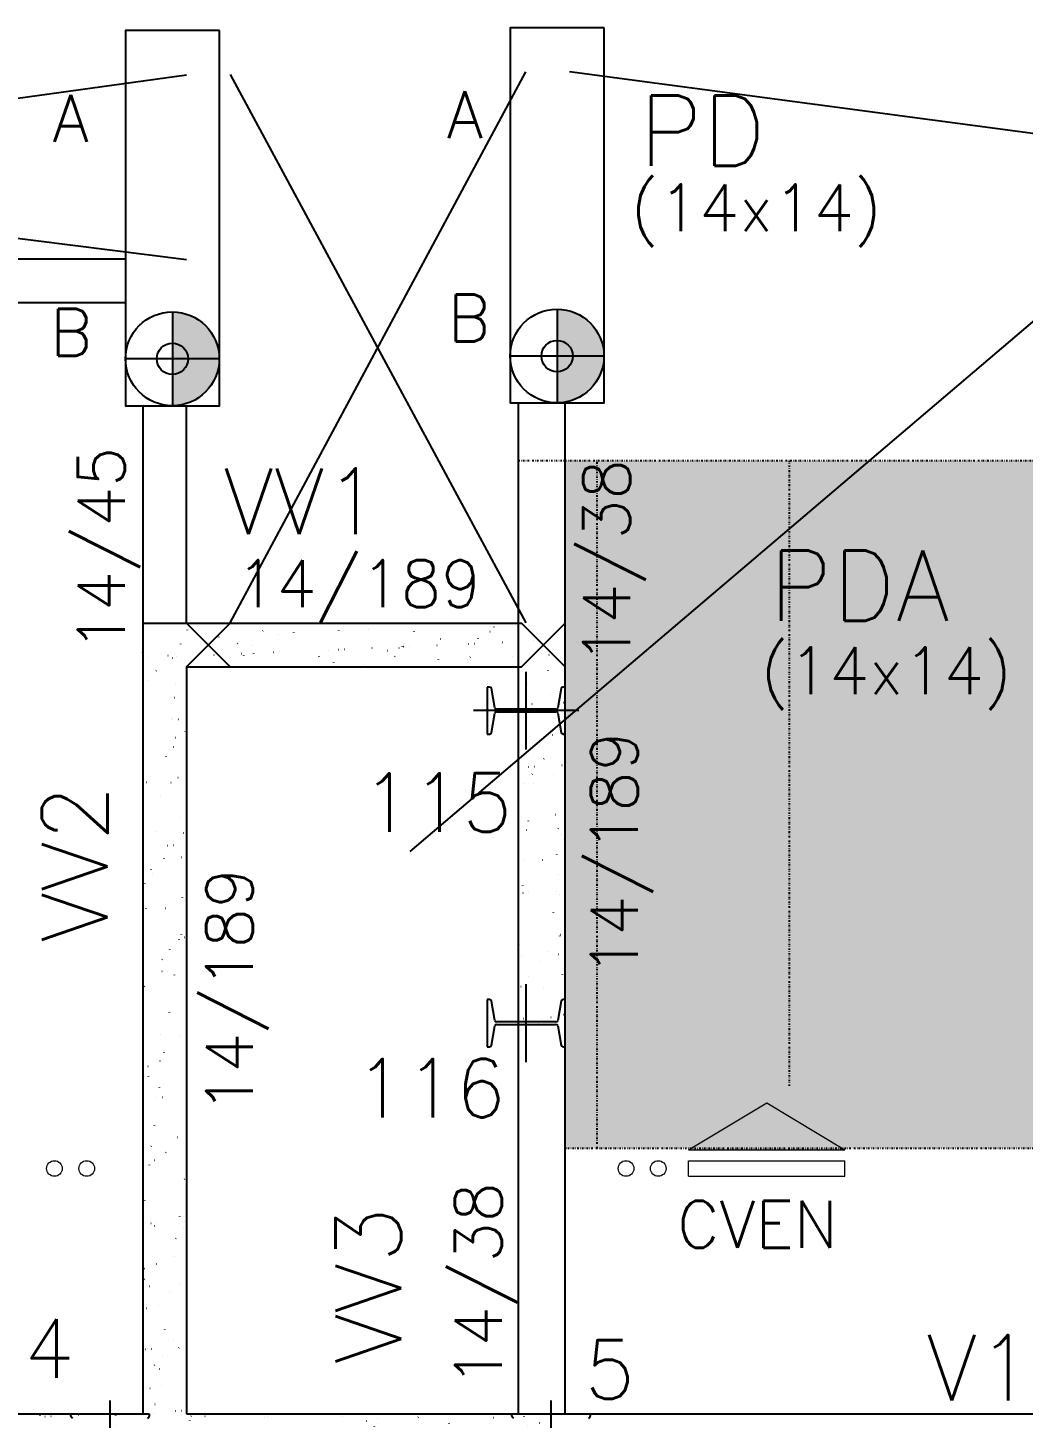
# Model space of a CAD drawing. Extents: x -40810 to 33675, y -2018 to 21213.
# Drawn here: x 15025.6 to 15343.9, y 4077.9 to 4522.7 of the extents above; entities that cross this region are included whole.
import ezdxf

# ---------------------------------------------------------------- set-up
doc = ezdxf.new("R2010")
doc.units = 0
doc.linetypes.add('ESTILO_TQS_0003', pattern=[1.5, 0.5, -0.4, 0.1, -0.5])
doc.layers.get('0').update_dxf_attribs({"color": 1, "lineweight": 9})
for name, color, linetype in [('1', 5, 'Continuous'), ('11', 22, 'Continuous'), ('12', 3, 'Continuous'), ('19', 5, 'Continuous'), ('204', 7, 'ESTILO_TQS_0003'), ('26', 1, 'Continuous'), ('27', 10, 'Continuous'), ('32', 4, 'Continuous'), ('33', 7, 'Continuous'), ('49', 20, 'Continuous'), ('51', 6, 'Continuous'), ('52', 21, 'Continuous'), ('6', 6, 'Continuous'), ('64', 43, 'Continuous'), ('8', 5, 'Continuous'), ('9', 3, 'Continuous')]:
    doc.layers.add(name, color=color, linetype=linetype)
doc.styles.get("Standard").update_dxf_attribs({"font": 'romans.shx', "width": 0.8})

# ---------------------------------------------------------------- blocks, each defined once
blk = doc.blocks.new('_HD9AC76DE2E-002')
for p, q in [((573.610583, 4542.626619), (573.65624, 4542.68612)), ((575.200981, 4542.305863), (575.27591, 4542.309135)), ((577.074197, 4542.38765), (577.149125, 4542.390921)), ((585.915774, 4542.773681), (585.990702, 4542.776953))]:
    blk.add_line(p, q)
blk = doc.blocks.new('_HD9AC76DE2E-003')
for p, q in [((606.447598, 4795.751146), (606.447598, 4795.751146)), ((606.447598, 4795.751146), (606.447598, 4795.751146)), ((606.447598, 4795.751146), (606.447598, 4795.751146)), ((718.76252, 4794.869649), (718.835742, 4794.885882)), ((722.42363, 4795.681298), (722.496852, 4795.697531)), ((620.754846, 4793.820357), (620.800503, 4793.879858)), ((630.818403, 4791.541477), (630.828192, 4791.615836)), ((644.872663, 4793.625618), (644.91832, 4793.685119)), ((649.943876, 4792.503481), (650.017098, 4792.519714)), ((654.73024, 4793.091114), (654.740029, 4793.165472)), ((669.104623, 4793.579633), (669.15028, 4793.639134)), ((678.568656, 4794.083062), (678.578446, 4794.157421)), ((693.22244, 4793.384894), (693.268097, 4793.444396)), ((701.555303, 4791.054901), (701.628525, 4791.071134)), ((713.743807, 4791.146662), (713.753597, 4791.221021)), ((717.454399, 4793.338909), (717.500056, 4793.398411)), ((606.447598, 4786.505635), (606.447598, 4786.505635)), ((606.458208, 4786.586228), (606.467998, 4786.660586)), ((614.499823, 4785.668651), (614.54548, 4785.728153)), ((618.675016, 4789.342697), (618.684805, 4789.417055)), ((627.334154, 4785.831663), (627.409083, 4785.834935)), ((629.20737, 4785.913449), (629.282299, 4785.916721)), ((633.10277, 4788.769898), (633.175992, 4788.786131)), ((636.76388, 4789.581546), (636.837102, 4789.597779)), ((638.048947, 4786.299481), (638.123875, 4786.302753)), ((638.731782, 4785.622666), (638.777439, 4785.682168)), ((641.12878, 4788.746495), (641.174437, 4788.805996)), ((641.978927, 4786.274678), (641.988717, 4786.349037)), ((648.16431, 4786.741127), (648.239239, 4786.744399)), ((650.037525, 4786.822914), (650.112454, 4786.826185)), ((658.879102, 4787.208945), (658.954031, 4787.212217)), ((665.817344, 4787.266627), (665.827133, 4787.340985)), ((668.994465, 4787.650592), (669.069394, 4787.653863)), ((670.867681, 4787.732378), (670.942609, 4787.735649)), ((679.709258, 4788.118409), (679.784186, 4788.121681)), ((684.714197, 4787.321318), (684.787419, 4787.337551)), ((688.375307, 4788.132966), (688.448529, 4788.149199)), ((689.478557, 4788.505771), (689.524214, 4788.565273)), ((689.824621, 4788.560056), (689.899549, 4788.563327)), ((689.83197, 4789.597026), (689.84176, 4789.671385)), ((691.697836, 4788.641842), (691.772765, 4788.645114)), ((700.539413, 4789.027874), (700.614342, 4789.031145)), ((710.654776, 4789.46952), (710.729705, 4789.472791)), ((712.527992, 4789.551306), (712.60292, 4789.554578)), ((721.369568, 4789.937338), (721.444497, 4789.940609)), ((606.447598, 4784.919736), (606.447598, 4784.919736)), ((606.447598, 4784.919736), (606.447598, 4784.919736)), ((606.447598, 4784.919736), (606.447598, 4784.919736)), ((606.447598, 4782.860588), (606.447598, 4782.860588)), ((606.447598, 4782.860588), (606.447598, 4782.860588)), ((606.503999, 4784.922199), (606.578928, 4784.92547)), ((608.377214, 4785.003985), (608.452143, 4785.007257)), ((615.895552, 4784.95515), (615.968775, 4784.971382)), ((617.218791, 4785.390017), (617.29372, 4785.393288)), ((629.584118, 4782.166151), (629.584118, 4782.166151)), ((629.584118, 4782.166151), (629.584118, 4782.166151)), ((629.584118, 4782.166151), (629.584118, 4782.166151)), ((636.079505, 4782.166151), (636.079505, 4782.166151)), ((636.079505, 4782.166151), (636.079505, 4782.166151)), ((641.43803, 4782.166151), (641.43803, 4782.166151)), ((641.43803, 4782.166151), (641.43803, 4782.166151)), ((653.291941, 4782.166151), (653.291941, 4782.166151)), ((653.291941, 4782.166151), (653.291941, 4782.166151)), ((660.34675, 4782.166151), (660.34675, 4782.166151)), ((661.460743, 4782.166151), (661.460743, 4782.166151)), ((661.460743, 4782.166151), (661.460743, 4782.166151)), ((662.849599, 4785.427927), (662.895256, 4785.487429)), ((665.145853, 4782.166151), (665.145853, 4782.166151)), ((667.506979, 4783.50657), (667.580202, 4783.522803)), ((676.999765, 4782.166151), (676.999765, 4782.166151)), ((676.999765, 4782.166151), (676.999765, 4782.166151)), ((676.999765, 4782.166151), (676.999765, 4782.166151)), ((677.080658, 4782.780591), (677.090447, 4782.854949)), ((684.613995, 4782.166151), (684.613995, 4782.166151)), ((684.613995, 4782.166151), (684.613995, 4782.166151)), ((687.081559, 4785.381942), (687.127216, 4785.441444)), ((688.853677, 4782.166151), (688.853677, 4782.166151)), ((688.853677, 4782.166151), (688.853677, 4782.166151)), ((688.853677, 4782.166151), (688.853677, 4782.166151)), ((700.707589, 4782.166151), (700.707589, 4782.166151)), ((700.707589, 4782.166151), (700.707589, 4782.166151)), ((700.992495, 4784.330227), (701.002284, 4784.404586)), ((708.881241, 4782.166151), (708.881241, 4782.166151)), ((711.199375, 4785.187204), (711.245033, 4785.246705)), ((712.561501, 4782.166151), (712.561501, 4782.166151)), ((712.561501, 4782.166151), (712.561501, 4782.166151)), ((719.606292, 4782.166151), (719.606292, 4782.166151)), ((719.606292, 4782.166151), (719.606292, 4782.166151)), ((719.606292, 4782.166151), (719.606292, 4782.166151)), ((724.415413, 4782.166151), (724.415413, 4782.166151)), ((724.830911, 4785.322176), (724.840701, 4785.396534)), ((608.358942, 4777.665699), (608.404599, 4777.725201)), ((610.75594, 4780.789528), (610.801597, 4780.84903)), ((617.010807, 4776.701775), (617.020596, 4776.776133)), ((606.447598, 4775.174788), (606.447598, 4775.174788)), ((606.447598, 4775.174788), (606.447598, 4775.174788)), ((620.27866, 4773.036303), (620.351882, 4773.052536)), ((606.447598, 4769.970031), (606.447598, 4769.970031)), ((606.447598, 4769.970031), (606.447598, 4769.970031)), ((606.447598, 4769.970031), (606.447598, 4769.970031)), ((616.61755, 4772.224655), (616.690772, 4772.240888)), ((606.447598, 4764.815602), (606.447598, 4764.815602)), ((606.447598, 4764.815602), (606.447598, 4764.815602)), ((606.447598, 4764.815602), (606.447598, 4764.815602)), ((615.522808, 4765.399303), (615.532598, 4765.473662)), ((616.046338, 4765.234692), (616.121267, 4765.237963)), ((617.919554, 4765.316478), (617.994482, 4765.31975)), ((616.973437, 4759.412995), (617.046659, 4759.429228)), ((620.080854, 4761.316303), (620.126511, 4761.375805)), ((606.447598, 4757.079473), (606.447598, 4757.079473)), ((606.447598, 4757.079473), (606.447598, 4757.079473)), ((616.336971, 4756.43718), (616.382628, 4756.496682)), ((613.93202, 4753.316069), (613.94181, 4753.390427)), ((613.939973, 4753.313351), (613.98563, 4753.372853)), ((617.695434, 4746.682501), (617.768656, 4746.698734)), ((606.447598, 4744.711467), (606.447598, 4744.711467)), ((606.447598, 4744.188915), (606.447598, 4744.188915)), ((606.447598, 4744.188915), (606.447598, 4744.188915)), ((606.447598, 4744.188915), (606.447598, 4744.188915)), ((606.447598, 4743.549098), (606.447598, 4743.549098)), ((606.631737, 4744.719507), (606.706666, 4744.722778)), ((607.684949, 4745.161646), (607.730606, 4745.221147)), ((615.473314, 4745.105538), (615.548243, 4745.10881)), ((612.267811, 4740.675147), (612.277601, 4740.749505)), ((618.051321, 4733.870841), (618.124543, 4733.887074)), ((606.447598, 4731.298358), (606.447598, 4731.298358)), ((606.447598, 4731.298358), (606.447598, 4731.298358)), ((610.779813, 4729.372676), (610.789602, 4729.447034)), ((619.521004, 4728.961003), (619.566661, 4729.020505)), ((606.447598, 4724.607332), (606.447598, 4724.607332)), ((606.447598, 4724.607332), (606.447598, 4724.607332)), ((606.447598, 4724.607332), (606.447598, 4724.607332)), ((614.300861, 4724.950213), (614.37579, 4724.953485)), ((616.174077, 4725.032), (616.249005, 4725.035271)), ((613.265981, 4720.809298), (613.311638, 4720.868799)), ((618.773318, 4721.140346), (618.846541, 4721.156579)), ((606.447598, 4718.4078), (606.447598, 4718.4078)), ((606.447598, 4718.4078), (606.447598, 4718.4078)), ((606.447598, 4718.4078), (606.447598, 4718.4078)), ((609.189025, 4717.289441), (609.198814, 4717.3638)), ((609.522098, 4715.930175), (609.567755, 4715.989676)), ((606.447598, 4711.923408), (606.447598, 4711.923408)), ((606.447598, 4711.923408), (606.447598, 4711.923408)), ((607.1251, 4712.806346), (607.170757, 4712.865847)), ((619.129205, 4708.328687), (619.202427, 4708.34492)), ((619.741624, 4707.404988), (619.751413, 4707.479346)), ((606.447598, 4705.517242), (606.447598, 4705.517242)), ((606.447598, 4705.517242), (606.447598, 4705.517242)), ((606.447598, 4704.503198), (606.447598, 4704.503198)), ((606.447598, 4704.503198), (606.447598, 4704.503198)), ((607.524816, 4704.648519), (607.534605, 4704.722878)), ((613.727837, 4704.82106), (613.802766, 4704.824331)), ((606.447598, 4696.466235), (606.447598, 4696.466235)), ((606.447598, 4692.626685), (606.447598, 4692.626685)), ((606.447598, 4692.626685), (606.447598, 4692.626685)), ((606.447598, 4692.626685), (606.447598, 4692.626685)), ((618.077415, 4694.764066), (618.087204, 4694.838424)), ((618.847012, 4696.45695), (618.892669, 4696.516451)), ((619.851202, 4695.598192), (619.924425, 4695.614425)), ((612.706131, 4688.453998), (612.751788, 4688.5135)), ((615.103129, 4691.577827), (615.148786, 4691.637328)), ((606.447598, 4684.399063), (606.447598, 4684.399063)), ((606.447598, 4684.399063), (606.447598, 4684.399063)), ((606.447598, 4684.399063), (606.447598, 4684.399063)), ((612.555384, 4684.665735), (612.630313, 4684.669006)), ((614.4286, 4684.747521), (614.503528, 4684.750792)), ((616.589416, 4683.461595), (616.599206, 4683.535953)), ((606.447598, 4680.297719), (606.447598, 4680.297719)), ((606.447598, 4679.736127), (606.447598, 4679.736127)), ((606.451107, 4680.302292), (606.496764, 4680.361794)), ((607.027093, 4679.864598), (607.100315, 4679.880831)), ((620.207089, 4682.786533), (620.280311, 4682.802766)), ((614.998628, 4671.37836), (615.008418, 4671.452719)), ((606.447598, 4666.845569), (606.447598, 4666.845569)), ((606.447598, 4666.845569), (606.447598, 4666.845569)), ((606.447598, 4666.845569), (606.447598, 4666.845569)), ((606.447598, 4664.294928), (606.447598, 4664.294928)), ((606.447598, 4664.294928), (606.447598, 4664.294928)), ((611.98236, 4664.536581), (612.057289, 4664.539853)), ((618.287162, 4664.10165), (618.332819, 4664.161152)), ((613.334419, 4658.737438), (613.344209, 4658.811797)), ((606.447598, 4653.955012), (606.447598, 4653.955012)), ((608.104977, 4654.322444), (608.178199, 4654.338677)), ((612.032139, 4655.949944), (612.077796, 4656.009446)), ((606.447598, 4648.672029), (606.447598, 4648.672029)), ((606.447598, 4648.672029), (606.447598, 4648.672029)), ((606.447598, 4648.672029), (606.447598, 4648.672029)), ((608.288256, 4651.070821), (608.333913, 4651.130323)), ((606.447598, 4644.190794), (606.447598, 4644.190794)), ((606.447598, 4644.190794), (606.447598, 4644.190794)), ((606.447598, 4644.190794), (606.447598, 4644.190794)), ((610.809907, 4644.381256), (610.884836, 4644.384528)), ((611.846421, 4647.434967), (611.85621, 4647.509325)), ((612.683123, 4644.463042), (612.758051, 4644.466314)), ((606.447598, 4641.064454), (606.447598, 4641.064454)), ((606.447598, 4641.064454), (606.447598, 4641.064454)), ((606.447598, 4641.064454), (606.447598, 4641.064454)), ((610.255633, 4635.351733), (610.265422, 4635.426091)), ((617.61317, 4631.597596), (617.658827, 4631.657098)), ((606.447598, 4628.173896), (606.447598, 4628.173896)), ((609.182861, 4628.780289), (609.256083, 4628.796522)), ((613.869287, 4626.718473), (613.914944, 4626.777975)), ((606.447598, 4624.086659), (606.447598, 4624.086659)), ((606.447598, 4624.086659), (606.447598, 4624.086659)), ((608.591424, 4622.710811), (608.601213, 4622.785169)), ((610.236883, 4624.252103), (610.311812, 4624.255374)), ((611.472289, 4623.594645), (611.517946, 4623.654146)), ((620.352246, 4624.693749), (620.427175, 4624.69702)), ((606.447598, 4617.04634), (606.447598, 4617.04634)), ((606.447598, 4617.04634), (606.447598, 4617.04634)), ((619.854738, 4618.224774), (619.864527, 4618.299133)), ((606.447598, 4615.283338), (606.447598, 4615.283338)), ((606.447598, 4615.283338), (606.447598, 4615.283338)), ((606.447598, 4615.283338), (606.447598, 4615.283338)), ((607.103425, 4611.408339), (607.113215, 4611.482698)), ((606.447598, 4606.426835), (606.447598, 4606.426835)), ((606.447598, 4606.426835), (606.447598, 4606.426835)), ((606.447598, 4606.426835), (606.447598, 4606.426835)), ((606.447598, 4603.982524), (606.447598, 4603.982524)), ((606.447598, 4603.982524), (606.447598, 4603.982524)), ((606.447598, 4603.982524), (606.447598, 4603.982524)), ((609.06443, 4604.096778), (609.139359, 4604.100049)), ((610.937646, 4604.178564), (611.012574, 4604.181835)), ((618.26395, 4606.14154), (618.273739, 4606.215899)), ((619.779222, 4604.564596), (619.854151, 4604.567867)), ((606.447598, 4602.392781), (606.447598, 4602.392781)), ((606.447598, 4602.392781), (606.447598, 4602.392781)), ((606.447598, 4602.392781), (606.447598, 4602.392781)), ((606.599635, 4602.426487), (606.672858, 4602.44272)), ((610.260745, 4603.238135), (610.333968, 4603.254368)), ((617.05332, 4599.242297), (617.098978, 4599.301798)), ((619.450319, 4602.366125), (619.495976, 4602.425627)), ((610.798297, 4591.090591), (610.843954, 4591.150093)), ((616.599741, 4593.500618), (616.60953, 4593.574977)), ((606.447598, 4589.502223), (606.447598, 4589.502223)), ((606.447598, 4589.502223), (606.447598, 4589.502223)), ((606.955522, 4589.614827), (607.028744, 4589.63106)), ((607.054414, 4586.211468), (607.100071, 4586.27097)), ((606.447598, 4585.42065), (606.447598, 4585.42065)), ((606.447598, 4585.42065), (606.447598, 4585.42065)), ((606.447598, 4585.42065), (606.447598, 4585.42065)), ((606.447598, 4583.87839), (606.447598, 4583.87839)), ((606.447598, 4583.87839), (606.447598, 4583.87839)), ((608.491406, 4583.967624), (608.566335, 4583.970896)), ((615.111742, 4582.198147), (615.121532, 4582.272505)), ((618.606769, 4584.40927), (618.681698, 4584.412542)), ((606.447598, 4576.611665), (606.447598, 4576.611665)), ((606.447598, 4576.611665), (606.447598, 4576.611665)), ((606.447598, 4576.611665), (606.447598, 4576.611665)), ((607.67752, 4576.884332), (607.750742, 4576.900565)), ((611.33863, 4577.695981), (611.411852, 4577.712214)), ((613.520954, 4570.114913), (613.530744, 4570.189271)), ((606.447598, 4563.774255), (606.447598, 4563.774255)), ((606.447598, 4563.774255), (606.447598, 4563.774255)), ((606.447598, 4563.774255), (606.447598, 4563.774255)), ((606.447598, 4563.721108), (606.447598, 4563.721108)), ((606.447598, 4563.721108), (606.447598, 4563.721108)), ((607.318953, 4563.812299), (607.393882, 4563.815571)), ((608.033406, 4564.072673), (608.106628, 4564.088906)), ((609.192169, 4563.894085), (609.267097, 4563.897357)), ((616.379328, 4566.738243), (616.424985, 4566.797745)), ((618.033745, 4564.280117), (618.108674, 4564.283388)), ((610.238447, 4558.735291), (610.284104, 4558.794793)), ((612.635445, 4561.85912), (612.681102, 4561.918622)), ((611.856745, 4557.473991), (611.866535, 4557.548349)), ((606.447598, 4553.79496), (606.447598, 4553.79496)), ((606.447598, 4553.79496), (606.447598, 4553.79496)), ((606.447598, 4550.83055), (606.447598, 4550.83055)), ((606.447598, 4550.83055), (606.447598, 4550.83055)), ((606.447598, 4550.83055), (606.447598, 4550.83055)), ((608.755404, 4551.342178), (608.828626, 4551.358411)), ((612.416514, 4552.153827), (612.489736, 4552.17006)), ((610.368747, 4546.171519), (610.378536, 4546.245878)), ((606.447598, 4543.67012), (606.447598, 4543.67012)), ((606.447598, 4543.67012), (606.447598, 4543.67012)), ((606.745929, 4543.683146), (606.820858, 4543.686417)), ((609.9625, 4543.085768), (609.9625, 4543.085768)), ((609.9625, 4543.085768), (609.9625, 4543.085768)), ((609.9625, 4543.085768), (609.9625, 4543.085768)), ((616.861292, 4544.124792), (616.936221, 4544.128063)), ((618.734508, 4544.206578), (618.809436, 4544.20985))]:
    blk.add_line(p, q)
blk = doc.blocks.new('_HD9AC76DE2E-006')
for p, q in [((726.567201, 4790.164271), (726.567201, 4790.164271)), ((726.567201, 4790.164271), (726.567201, 4790.164271)), ((726.567201, 4790.164271), (726.567201, 4790.164271)), ((731.484932, 4790.378984), (731.55986, 4790.382256)), ((736.325623, 4785.872738), (736.398846, 4785.888971)), ((726.567201, 4783.709348), (726.567201, 4783.709348)), ((726.567201, 4783.709348), (726.567201, 4783.709348)), ((726.567201, 4783.709348), (726.567201, 4783.709348)), ((735.431335, 4785.141219), (735.476992, 4785.20072)), ((729.176311, 4776.989513), (729.221968, 4777.049015)), ((736.094225, 4780.83614), (736.104015, 4780.910498)), ((726.567201, 4773.589254), (726.567201, 4773.589254)), ((736.68151, 4773.061079), (736.754732, 4773.077312)), ((726.567201, 4770.81879), (726.567201, 4770.81879)), ((726.567201, 4770.81879), (726.567201, 4770.81879)), ((726.567201, 4770.060137), (726.567201, 4770.060137)), ((726.567201, 4770.060137), (726.567201, 4770.060137)), ((730.911908, 4770.249831), (730.986836, 4770.253102)), ((734.503437, 4768.752905), (734.513227, 4768.827264)), ((741.027271, 4770.691477), (741.102199, 4770.694749)), ((737.403508, 4760.330584), (737.47673, 4760.346817)), ((741.012366, 4760.788871), (741.058024, 4760.848372)), ((741.064618, 4761.142232), (741.13784, 4761.158465)), ((726.567201, 4757.928233), (726.567201, 4757.928233)), ((726.567201, 4757.928233), (726.567201, 4757.928233)), ((726.567201, 4757.928233), (726.567201, 4757.928233)), ((732.839228, 4756.111983), (732.849018, 4756.186342)), ((729.739455, 4750.094506), (729.814383, 4750.097777)), ((731.61267, 4750.176292), (731.687599, 4750.179564)), ((734.757343, 4752.637165), (734.803, 4752.696667)), ((740.454247, 4750.562324), (740.529175, 4750.565595)), ((726.567201, 4749.956002), (726.567201, 4749.956002)), ((726.567201, 4749.956002), (726.567201, 4749.956002)), ((726.567201, 4749.956002), (726.567201, 4749.956002)), ((731.01346, 4747.758042), (731.059117, 4747.817543)), ((737.759394, 4747.518924), (737.832616, 4747.535157)), ((726.567201, 4745.037675), (726.567201, 4745.037675)), ((726.567201, 4745.037675), (726.567201, 4745.037675)), ((726.567201, 4741.963564), (726.567201, 4741.963564)), ((726.567201, 4741.963564), (726.567201, 4741.963564)), ((728.616462, 4744.634213), (728.662119, 4744.693715)), ((731.35123, 4744.809512), (731.361019, 4744.88387)), ((729.760442, 4732.726278), (729.770231, 4732.800636)), ((738.481392, 4734.78843), (738.554614, 4734.804663)), ((726.567201, 4732.147117), (726.567201, 4732.147117)), ((726.567201, 4732.147117), (726.567201, 4732.147117)), ((726.567201, 4732.147117), (726.567201, 4732.147117)), ((726.567201, 4729.851867), (726.567201, 4729.851867)), ((726.567201, 4729.851867), (726.567201, 4729.851867)), ((729.166431, 4729.965352), (729.241359, 4729.968624)), ((739.281794, 4730.406999), (739.356722, 4730.41027)), ((740.338374, 4728.284817), (740.384031, 4728.344319)), ((741.155009, 4730.488785), (741.229938, 4730.492056)), ((736.594491, 4723.405694), (736.640148, 4723.465196)), ((740.847545, 4726.901791), (740.857335, 4726.976149)), ((726.567201, 4719.256559), (726.567201, 4719.256559)), ((726.567201, 4719.256559), (726.567201, 4719.256559)), ((728.096233, 4720.085356), (728.106022, 4720.159714)), ((734.197493, 4720.281865), (734.24315, 4720.341367)), ((738.837278, 4721.97677), (738.910501, 4721.993003)), ((739.359547, 4715.59932), (739.369336, 4715.673678)), ((726.567201, 4710.337875), (726.567201, 4710.337875)), ((727.942469, 4712.13016), (727.988127, 4712.189661)), ((738.70877, 4710.277845), (738.783698, 4710.281117)), ((726.567201, 4709.747733), (726.567201, 4709.747733)), ((726.567201, 4709.747733), (726.567201, 4709.747733)), ((726.567201, 4709.747733), (726.567201, 4709.747733)), ((726.567201, 4708.471206), (726.567201, 4708.471206)), ((726.567201, 4708.471206), (726.567201, 4708.471206)), ((726.567201, 4708.471206), (726.567201, 4708.471206)), ((726.567201, 4706.366002), (726.567201, 4706.366002)), ((726.567201, 4706.366002), (726.567201, 4706.366002)), ((726.567201, 4706.366002), (726.567201, 4706.366002)), ((726.608234, 4708.782884), (726.618024, 4708.857243)), ((727.993978, 4709.810027), (728.068906, 4709.813299)), ((729.867193, 4709.891814), (729.942122, 4709.895085)), ((739.559276, 4709.246275), (739.632498, 4709.262508)), ((737.768759, 4703.516085), (737.778548, 4703.590444)), ((726.567201, 4693.475444), (726.567201, 4693.475444)), ((726.735166, 4693.512681), (726.808389, 4693.528914)), ((739.778524, 4695.929517), (739.824182, 4695.989019)), ((739.915162, 4696.434616), (739.988385, 4696.450849)), ((726.567201, 4689.643598), (726.567201, 4689.643598)), ((726.567201, 4689.643598), (726.567201, 4689.643598)), ((727.420953, 4689.680874), (727.495882, 4689.684145)), ((733.523501, 4687.777812), (733.569158, 4687.837313)), ((736.10455, 4690.875163), (736.114339, 4690.949522)), ((737.536317, 4690.12252), (737.611245, 4690.125791)), ((739.409532, 4690.204306), (739.484461, 4690.207578)), ((740.63716, 4683.704121), (740.710382, 4683.720354)), ((726.567201, 4680.584886), (726.567201, 4680.584886)), ((726.567201, 4680.584886), (726.567201, 4680.584886)), ((726.567201, 4680.584886), (726.567201, 4680.584886)), ((727.38262, 4679.77486), (727.428277, 4679.834361)), ((729.779618, 4682.898689), (729.825275, 4682.95819)), ((734.616551, 4679.572692), (734.626341, 4679.64705)), ((726.567201, 4678.712185), (726.567201, 4678.712185)), ((726.567201, 4678.712185), (726.567201, 4678.712185)), ((736.963293, 4669.993367), (737.038221, 4669.996638)), ((740.993047, 4670.892462), (741.066269, 4670.908695)), ((726.567201, 4669.539463), (726.567201, 4669.539463)), ((728.121716, 4669.607335), (728.196645, 4669.610606)), ((728.33287, 4668.085768), (728.33287, 4668.085768)), ((728.33287, 4668.085768), (728.33287, 4668.085768)), ((733.104269, 4668.085768), (733.104269, 4668.085768)), ((733.104269, 4668.085768), (733.104269, 4668.085768)), ((733.104269, 4668.085768), (733.104269, 4668.085768))]:
    blk.add_line(p, q)
blk = doc.blocks.new('_H055E69D17D-001')
for p, q in [((597.842543, 4542.580634), (597.8882, 4542.640135)), ((621.960359, 4542.385895), (622.006017, 4542.445397)), ((626.318507, 4542.345267), (626.39173, 4542.3615)), ((645.367688, 4541.896669), (645.377477, 4541.971027)), ((646.192319, 4542.33991), (646.237976, 4542.399412)), ((670.310136, 4542.145171), (670.355793, 4542.204673)), ((681.591044, 4541.708336), (681.664267, 4541.724569)), ((694.542095, 4542.099186), (694.587753, 4542.158688)), ((718.659912, 4541.904448), (718.705569, 4541.963949)), ((728.395882, 4542.282617), (728.405671, 4542.356975)), ((596.000023, 4540.179416), (596.000023, 4540.179416)), ((596.000023, 4540.179416), (596.000023, 4540.179416)), ((597.617434, 4539.355084), (597.627224, 4539.429442)), ((609.11129, 4538.530519), (609.184512, 4538.546752)), ((618.216477, 4537.506772), (618.262134, 4537.566274)), ((621.529271, 4540.90472), (621.539061, 4540.979079)), ((656.631002, 4537.410633), (656.640791, 4537.484991)), ((660.722717, 4537.081939), (660.795939, 4537.098172)), ((666.566253, 4537.266048), (666.61191, 4537.32555)), ((677.929934, 4540.896687), (678.003157, 4540.91292)), ((680.542839, 4538.960269), (680.552628, 4539.034627)), ((704.381255, 4539.952217), (704.391045, 4540.026576)), ((714.91603, 4537.025325), (714.961687, 4537.084826)), ((729.541361, 4539.448107), (729.614584, 4539.46434)), ((733.202471, 4540.259756), (733.275694, 4540.275989)), ((596.000023, 4535.623821), (596.004516, 4535.624817)), ((596.000023, 4535.623821), (596.000023, 4535.623821)), ((608.777959, 4534.088285), (608.787748, 4534.162643)), ((615.819478, 4534.382943), (615.865136, 4534.442445)), ((632.616375, 4535.080234), (632.626165, 4535.154592)), ((639.937295, 4534.188205), (639.982952, 4534.247706)), ((643.881611, 4533.348356), (643.954833, 4533.364589)), ((647.542721, 4534.160004), (647.615943, 4534.176237)), ((664.169255, 4534.14222), (664.214912, 4534.201721)), ((667.791526, 4532.143834), (667.801316, 4532.218192)), ((688.287072, 4533.947481), (688.332729, 4534.006982)), ((691.629943, 4533.135782), (691.639732, 4533.210141)), ((699.154148, 4532.711424), (699.22737, 4532.727657)), ((712.334144, 4535.633359), (712.407366, 4535.649592)), ((712.519031, 4533.901496), (712.564688, 4533.960997)), ((715.644569, 4535.466181), (715.654359, 4535.54054)), ((736.636848, 4533.706757), (736.682505, 4533.766259)), ((596.133801, 4528.085768), (596.133801, 4528.085768)), ((596.133801, 4528.085768), (596.133801, 4528.085768)), ((596.133801, 4528.085768), (596.133801, 4528.085768)), ((607.987712, 4528.085768), (607.987712, 4528.085768)), ((607.987712, 4528.085768), (607.987712, 4528.085768)), ((610.987486, 4528.085768), (610.987486, 4528.085768)), ((610.987486, 4528.085768), (610.987486, 4528.085768)), ((619.841624, 4528.085768), (619.841624, 4528.085768)), ((619.865062, 4528.263798), (619.874852, 4528.338157)), ((620.143612, 4528.085768), (620.143612, 4528.085768)), ((620.143612, 4528.085768), (620.143612, 4528.085768)), ((626.674394, 4529.533607), (626.747616, 4529.54984)), ((631.695536, 4528.085768), (631.695536, 4528.085768)), ((635.254731, 4528.085768), (635.254731, 4528.085768)), ((635.254731, 4528.085768), (635.254731, 4528.085768)), ((635.254731, 4528.085768), (635.254731, 4528.085768)), ((636.193413, 4529.309082), (636.23907, 4529.368583)), ((643.549448, 4528.085768), (643.549448, 4528.085768)), ((643.549448, 4528.085768), (643.549448, 4528.085768)), ((643.549448, 4528.085768), (643.549448, 4528.085768)), ((643.879689, 4530.594197), (643.889479, 4530.668556)), ((655.40336, 4528.085768), (655.40336, 4528.085768)), ((655.40336, 4528.085768), (655.40336, 4528.085768)), ((655.40336, 4528.085768), (655.40336, 4528.085768)), ((659.521976, 4528.085768), (659.521976, 4528.085768)), ((659.521976, 4528.085768), (659.521976, 4528.085768)), ((667.257272, 4528.085768), (667.257272, 4528.085768)), ((667.257272, 4528.085768), (667.257272, 4528.085768)), ((678.28916, 4528.085768), (678.359043, 4528.101261)), ((678.28916, 4528.085768), (678.28916, 4528.085768)), ((678.28916, 4528.085768), (678.28916, 4528.085768)), ((679.111184, 4528.085768), (679.111184, 4528.085768)), ((679.111184, 4528.085768), (679.111184, 4528.085768)), ((683.789221, 4528.085768), (683.789221, 4528.085768)), ((683.789221, 4528.085768), (683.789221, 4528.085768)), ((683.789221, 4528.085768), (683.789221, 4528.085768)), ((684.543189, 4529.068358), (684.588846, 4529.127859)), ((690.965096, 4528.085768), (690.965096, 4528.085768)), ((695.493038, 4531.899776), (695.56626, 4531.916009)), ((702.819007, 4528.085768), (702.819007, 4528.085768)), ((702.819007, 4528.085768), (702.819007, 4528.085768)), ((702.819007, 4528.085768), (702.819007, 4528.085768)), ((702.893257, 4528.649746), (702.903046, 4528.724104)), ((708.056466, 4528.085768), (708.056466, 4528.085768)), ((708.056466, 4528.085768), (708.056466, 4528.085768)), ((709.967634, 4528.085768), (709.967634, 4528.085768)), ((711.597469, 4528.156928), (711.672397, 4528.160199)), ((714.672919, 4528.085768), (714.672919, 4528.085768)), ((714.672919, 4528.085768), (714.672919, 4528.085768)), ((714.672919, 4528.085768), (714.672919, 4528.085768)), ((720.439045, 4528.54296), (720.513974, 4528.546231)), ((726.526831, 4528.085768), (726.526831, 4528.085768)), ((726.526831, 4528.085768), (726.526831, 4528.085768)), ((726.805094, 4530.199382), (726.814883, 4530.273741)), ((730.554409, 4528.984606), (730.629337, 4528.987877)), ((732.323712, 4528.085768), (732.323712, 4528.085768)), ((732.323712, 4528.085768), (732.323712, 4528.085768)), ((732.323712, 4528.085768), (732.323712, 4528.085768)), ((732.427624, 4529.066392), (732.502553, 4529.069664)), ((732.892965, 4528.827634), (732.938623, 4528.887136))]:
    blk.add_line(p, q)

msp = doc.modelspace()

# ---------------------------------------------------------------- linework, layer by layer
for p, q in [((15236.914, 4163.785), (15261.914, 4178.784)), ((15261.914, 4178.784), (15286.914, 4163.784)), ((15236.914, 4163.784), (15286.914, 4163.784)), ((15236.914, 4160.284), (15286.914, 4160.284)), ((15236.914, 4155.284), (15236.914, 4160.284)), ((15286.913, 4155.284), (15286.913, 4160.284)), ((15236.914, 4155.284), (15286.913, 4155.284))]:
    msp.add_line(p, q)
for centre in [(15034.146, 4157.784), (15044.456, 4157.784), (15216.914, 4157.784), (15227.224, 4157.784)]:
    msp.add_circle(centre, 2.5)
at = {"layer": '1'}
for p, q in [((14666.42, 4448.796), (15056.875, 4448.796)), ((14666.42, 4434.796), (15056.875, 4434.796)), ((15062.375, 4401.793), (15062.375, 4079.277)), ((15076.375, 4332.277), (15076.375, 4401.793)), ((15062.375, 4332.277), (15183.495, 4332.277)), ((15076.375, 4318.277), (15076.375, 4079.277)), ((15076.375, 4318.277), (15183.495, 4318.277)), ((15076.375, 4079.277), (15840.927, 4079.277))]:
    msp.add_line(p, q, dxfattribs=at)
at = {"layer": '19'}
for p, q in [((14652.42, 4448.526), (15076.375, 4507.672)), ((15090.375, 4332.357), (15184.871, 4508.552)), ((15090.375, 4507.774), (15184.871, 4332.357)), ((15198.871, 4508.655), (18428.926, 4079.277)), ((14636.333, 4504.533), (15076.375, 4448.526))]:
    msp.add_line(p, q, dxfattribs=at)
at = {"layer": '204'}
for p, q in [((16046.927, 4384.191), (15182.495, 4384.191)), ((15207.683, 4164.191), (15207.683, 4384.191)), ((15269.117, 4384.191), (15269.117, 4184.191)), ((16046.279, 4164.191), (15197.495, 4164.191))]:
    msp.add_line(p, q, dxfattribs=at)
at = {"layer": '26'}
msp.add_line((15147.927, 4259.181), (15371.555, 4449.579), dxfattribs=at)
at = {"layer": '27'}
for points in [[(15071.858, 4431.793), (15071.858, 4401.793), (15072.385, 4401.802)], [(15071.858, 4431.793), (15072.385, 4401.802), (15075.145, 4402.157)], [(15071.858, 4431.793), (15075.145, 4402.157), (15076.137, 4402.416)], [(15071.858, 4431.793), (15076.137, 4402.416), (15079.602, 4403.946)], [(15071.858, 4431.793), (15079.602, 4403.946), (15083.289, 4407.08)], [(15071.858, 4431.793), (15083.289, 4407.08), (15084.041, 4408.042)], [(15071.858, 4431.793), (15084.041, 4408.042), (15084.93, 4409.435)], [(15071.858, 4431.793), (15084.93, 4409.435), (15085.617, 4410.818)], [(15071.858, 4431.793), (15085.617, 4410.818), (15086.247, 4412.555)], [(15071.858, 4431.793), (15086.247, 4412.555), (15086.585, 4413.941)], [(15071.858, 4431.793), (15086.585, 4413.941), (15086.857, 4416.6)], [(15071.858, 4431.793), (15086.857, 4416.6), (15086.814, 4417.941)], [(15071.858, 4431.793), (15086.814, 4417.941), (15086.596, 4419.587)], [(15071.858, 4431.793), (15086.596, 4419.587), (15085.943, 4421.953)], [(15071.858, 4431.793), (15085.943, 4421.953), (15085.215, 4423.619)], [(15071.858, 4431.793), (15085.215, 4423.619), (15084.03, 4425.559)], [(15071.858, 4431.793), (15084.03, 4425.559), (15082.68, 4427.181)], [(15071.858, 4431.793), (15082.68, 4427.181), (15081.607, 4428.194)], [(15071.858, 4431.793), (15081.607, 4428.194), (15079.889, 4429.462)], [(15071.858, 4431.793), (15079.889, 4429.462), (15077.798, 4430.567)], [(15071.858, 4431.793), (15077.798, 4430.567), (15075.607, 4431.317)], [(15071.858, 4431.793), (15075.607, 4431.317), (15073.488, 4431.704)], [(15071.858, 4431.793), (15073.488, 4431.704), (15072.812, 4431.763)], [(15071.858, 4431.793), (15072.812, 4431.763), (15071.858, 4431.793)], [(15194.855, 4432.674), (15194.855, 4402.674), (15195.382, 4402.683)], [(15194.855, 4432.674), (15195.382, 4402.683), (15198.141, 4403.038)], [(15194.855, 4432.674), (15198.141, 4403.038), (15199.133, 4403.297)], [(15194.855, 4432.674), (15199.133, 4403.297), (15202.599, 4404.827)], [(15194.855, 4432.674), (15202.599, 4404.827), (15206.285, 4407.96)], [(15194.855, 4432.674), (15206.285, 4407.96), (15207.038, 4408.923)], [(15194.855, 4432.674), (15207.038, 4408.923), (15207.926, 4410.316)], [(15194.855, 4432.674), (15207.926, 4410.316), (15208.614, 4411.699)], [(15194.855, 4432.674), (15208.614, 4411.699), (15209.244, 4413.436)], [(15194.855, 4432.674), (15209.244, 4413.436), (15209.581, 4414.822)], [(15194.855, 4432.674), (15209.581, 4414.822), (15209.854, 4417.481)], [(15194.855, 4432.674), (15209.854, 4417.481), (15209.811, 4418.822)], [(15194.855, 4432.674), (15209.811, 4418.822), (15209.592, 4420.468)], [(15194.855, 4432.674), (15209.592, 4420.468), (15208.94, 4422.833)], [(15194.855, 4432.674), (15208.94, 4422.833), (15208.212, 4424.5)], [(15194.855, 4432.674), (15208.212, 4424.5), (15207.027, 4426.44)], [(15194.855, 4432.674), (15207.027, 4426.44), (15205.676, 4428.061)], [(15194.855, 4432.674), (15205.676, 4428.061), (15204.603, 4429.074)], [(15194.855, 4432.674), (15204.603, 4429.074), (15202.886, 4430.343)], [(15194.855, 4432.674), (15202.886, 4430.343), (15200.795, 4431.448)], [(15194.855, 4432.674), (15200.795, 4431.448), (15198.604, 4432.198)], [(15194.855, 4432.674), (15198.604, 4432.198), (15196.484, 4432.585)], [(15194.855, 4432.674), (15196.484, 4432.585), (15195.809, 4432.643)], [(15194.855, 4432.674), (15195.809, 4432.643), (15194.855, 4432.674)], [(15197.495, 4164.241), (15197.495, 4384.191), (16046.927, 4384.191)], [(15197.495, 4164.241), (16046.927, 4384.191), (16046.927, 4164.241)], [(15286.914, 4163.784), (15236.914, 4163.784), (15261.914, 4178.784)], [(15286.914, 4163.784), (15261.914, 4178.784), (15286.914, 4163.784)]]:
    msp.add_solid(points, dxfattribs=at)
at = {"layer": '32'}
for points in [[(15086.875, 4521.793), (15056.875, 4521.793), (15056.875, 4401.793), (15086.875, 4401.793), (15086.875, 4521.793)], [(15209.871, 4522.674), (15179.871, 4522.674), (15179.871, 4402.674), (15209.871, 4402.674), (15209.871, 4522.674)]]:
    msp.add_lwpolyline(points, dxfattribs=at)
at = {"layer": '33'}
for centre in [(15071.858, 4416.793), (15194.855, 4417.674)]:
    msp.add_circle(centre, 15, dxfattribs=at)
at = {"layer": '49'}
for p, q in [((15182.495, 4079.277), (15182.495, 4402.674)), ((15197.495, 4079.277), (15197.495, 4402.674)), ((14642.963, 4079.277), (15062.375, 4079.277))]:
    msp.add_line(p, q, dxfattribs=at)
at = {"layer": '51'}
for p, q in [((15184.995, 4291.768), (15184.995, 4316.706)), ((15173.249, 4311.797), (15172.495, 4311.797)), ((15172.495, 4311.797), (15172.495, 4296.757)), ((15174.922, 4305.153), (15173.857, 4311.314)), ((15196.132, 4311.314), (15195.067, 4305.153)), ((15197.495, 4311.797), (15196.74, 4311.797)), ((15197.495, 4296.757), (15197.495, 4311.797)), ((15201.843, 4304.277), (15168.146, 4304.277)), ((15173.857, 4297.24), (15174.922, 4303.401)), ((15175.529, 4303.884), (15194.459, 4303.884)), ((15194.459, 4304.671), (15175.53, 4304.671)), ((15195.067, 4303.401), (15196.132, 4297.24)), ((15172.495, 4296.757), (15173.249, 4296.757)), ((15196.74, 4296.757), (15197.495, 4296.757)), ((15184.995, 4191.768), (15184.995, 4216.786)), ((15173.249, 4211.797), (15172.495, 4211.797)), ((15172.495, 4211.797), (15172.495, 4196.757)), ((15174.922, 4205.153), (15173.857, 4211.314)), ((15196.132, 4211.314), (15195.067, 4205.153)), ((15197.495, 4211.797), (15196.74, 4211.797)), ((15197.495, 4196.757), (15197.495, 4211.797)), ((15173.857, 4197.24), (15174.922, 4203.401)), ((15175.529, 4203.884), (15194.459, 4203.884)), ((15194.459, 4204.671), (15175.53, 4204.671)), ((15195.067, 4203.401), (15196.132, 4197.24)), ((15172.495, 4196.757), (15173.249, 4196.757)), ((15196.74, 4196.757), (15197.495, 4196.757)), ((15051.927, 4049.928), (15051.927, 4083.626)), ((15192.927, 4049.928), (15192.927, 4083.626)), ((15039.427, 4078.523), (15039.427, 4079.277)), ((15039.427, 4079.277), (15064.427, 4079.277)), ((15064.427, 4079.277), (15064.427, 4078.523)), ((15180.427, 4078.523), (15180.427, 4079.277)), ((15180.427, 4079.277), (15205.427, 4079.277)), ((15205.427, 4079.277), (15205.427, 4078.523))]:
    msp.add_line(p, q, dxfattribs=at)
for centre, start, end in [((15173.249, 4311.172), 13.13877, 90), ((15196.74, 4311.172), 90, 166.86123), ((15175.53, 4305.296), 193.13877, 270), ((15175.53, 4303.259), 89.895, 166.86115), ((15194.459, 4305.296), 270, 346.86123), ((15194.459, 4303.259), 13.13877, 90), ((15173.249, 4297.382), 270, 346.86123), ((15196.74, 4297.382), 193.13877, 270), ((15173.249, 4211.172), 13.13877, 90), ((15196.74, 4211.172), 90, 166.86123), ((15175.53, 4205.296), 193.13877, 270), ((15175.53, 4203.259), 89.895, 166.86115), ((15194.459, 4205.296), 270, 346.86123), ((15194.459, 4203.259), 13.13877, 90), ((15173.249, 4197.382), 270, 346.86123), ((15196.74, 4197.382), 193.13877, 270), ((15040.052, 4078.523), 180, 256.86123), ((15063.802, 4078.523), 283.13877, 0), ((15181.052, 4078.523), 180, 256.86123), ((15204.802, 4078.523), 283.13877, 0)]:
    msp.add_arc(centre, 0.625, start, end, dxfattribs=at)
at = {"layer": '6'}
for p, q in [((15076.375, 4318.277), (15090.375, 4332.277)), ((15090.375, 4318.277), (15076.375, 4332.277)), ((15183.495, 4318.277), (15197.495, 4332.277)), ((15197.495, 4318.277), (15183.495, 4332.277))]:
    msp.add_line(p, q, dxfattribs=at)
at = {"layer": '64'}
for p, q in [((15071.858, 4431.793), (15071.858, 4401.793)), ((15194.855, 4432.674), (15194.855, 4402.674)), ((15086.858, 4416.793), (15056.858, 4416.793)), ((15209.855, 4417.674), (15179.855, 4417.674))]:
    msp.add_line(p, q, dxfattribs=at)
for centre in [(15071.858, 4416.793), (15071.858, 4416.793), (15194.855, 4417.674), (15194.855, 4417.674)]:
    msp.add_circle(centre, 5, dxfattribs=at)

# ---------------------------------------------------------------- block references
at = {"layer": '19'}
for name in ['_HD9AC76DE2E-003', '_HD9AC76DE2E-006', '_HD9AC76DE2E-002', '_H055E69D17D-001']:
    msp.add_blockref(name, (14455.927, -463.809), dxfattribs=at)

# ---------------------------------------------------------------- texts
at = {"layer": '11'}
for s, p in [('14/45', (15056.607, 4323.103)), ('14/38', (15218.205, 4319.088)), ('14/189', (15220.641, 4219.253)), ('14/189', (15097.626, 4175.513)), ('14/38', (15177.182, 4087.901))]:
    msp.add_text(s, height=15, rotation=90, dxfattribs=at).set_placement(p)
msp.add_text('14/189', height=15, dxfattribs=at).set_placement((15092.216, 4337.396))
at = {"layer": '12'}
for p in [(15218.372, 4457.589), (15259.949, 4309.528)]:
    msp.add_text('(14x14)', height=15, dxfattribs=at).set_placement(p)
at = {"layer": '33'}
for s, p in [('A', (15033.574, 4486.186)), ('A', (15159.632, 4487.358)), ('B', (15159.952, 4422.319)), ('B', (15032.759, 4417.76))]:
    msp.add_text(s, height=15, dxfattribs=at).set_placement(p)
at = {"layer": '52'}
for s, p in [('115', (15132.4, 4265.463)), ('116', (15130.257, 4174.11)), ('4', (15024.403, 4090.824)), ('5', (15203.724, 4084.118))]:
    msp.add_text(s, height=18.75, dxfattribs=at).set_placement(p)
at = {"layer": '8'}
for s, height, p in [('VV1', 21, (15088.127, 4360.735)), ('CVEN', 15, (15233.265, 4132.442)), ('V1Aa', 21, (15312.984, 4083.537))]:
    msp.add_text(s, height=height, dxfattribs=at).set_placement(p)
for s, p in [('VV2', (15051.165, 4230.039)), ('VV3', (15144.995, 4095.198))]:
    msp.add_text(s, height=21, rotation=90, dxfattribs=at).set_placement(p)
at = {"layer": '9'}
for s, p in [('PD', (15221.098, 4478.567)), ('PDA', (15262.642, 4333.02))]:
    msp.add_text(s, height=22.5, dxfattribs=at).set_placement(p)

doc.saveas('drawing.dxf')
